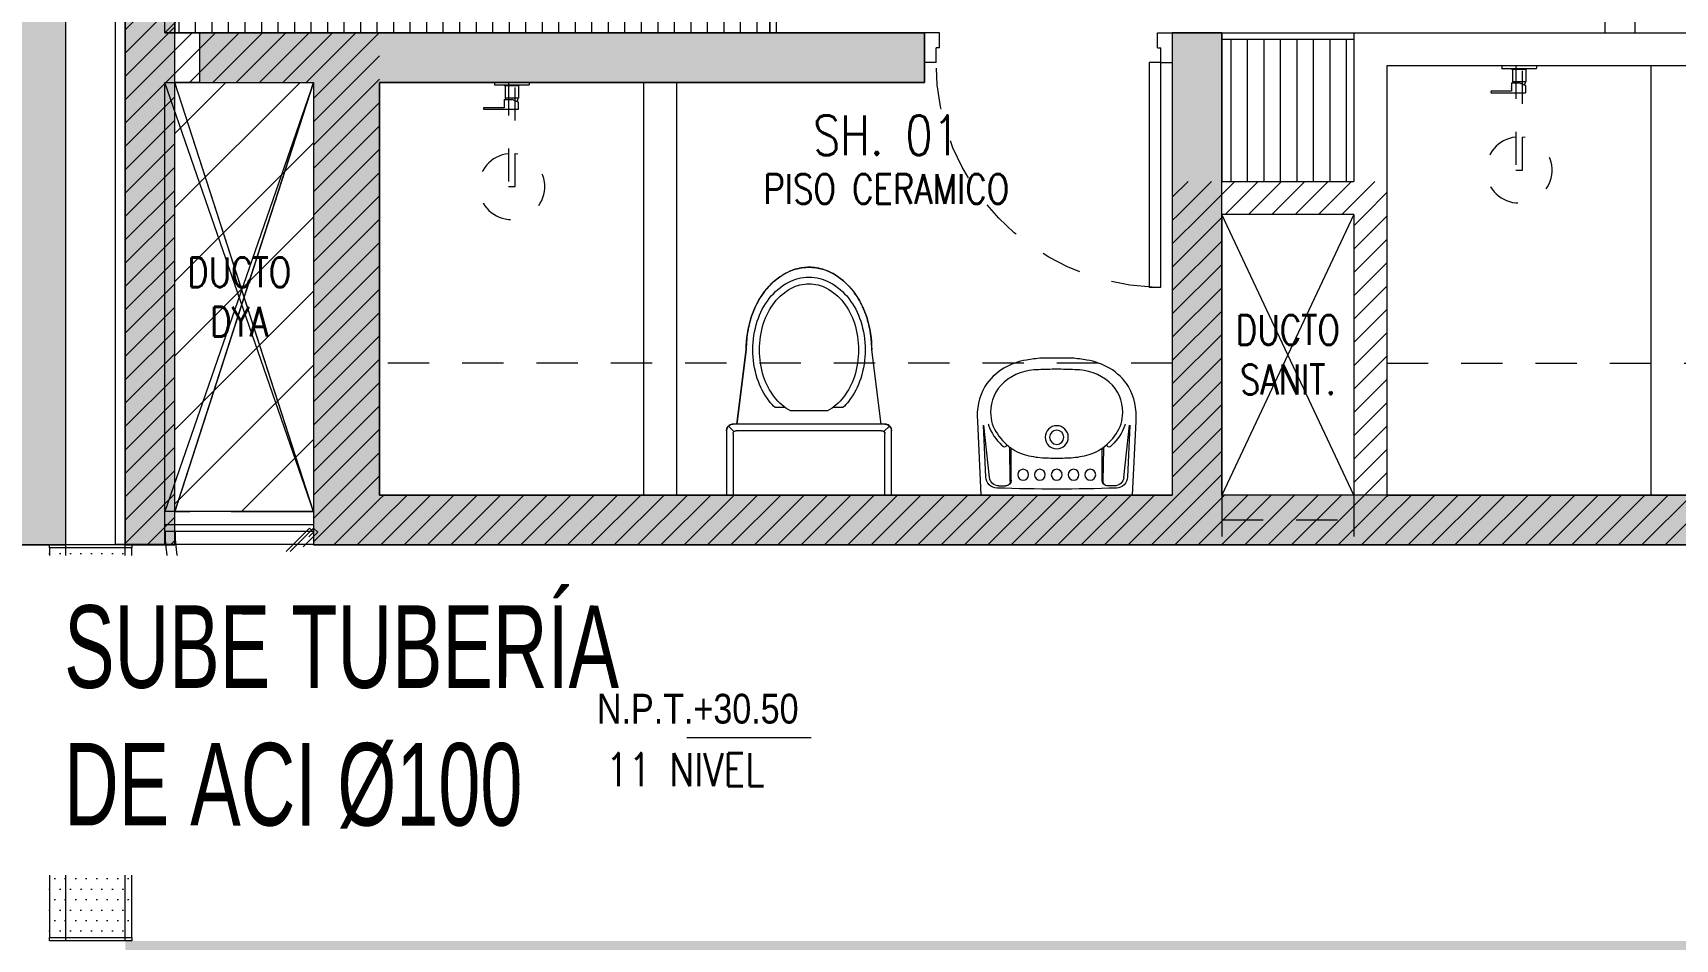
# Model space of a CAD drawing. Header units: millimetres. Extents: x 3765 to 3833, y 1327 to 1657.
# Drawn here: x 3795.222 to 3800.195, y 1438.068 to 1440.813 of the extents above; entities that cross this region are included whole.
import ezdxf
from ezdxf import colors
from ezdxf.entities.mleader import LeaderData, LeaderLine
from ezdxf.enums import TextEntityAlignment as Align
from ezdxf.math import Vec2, Vec3

# ---------------------------------------------------------------- set-up
doc = ezdxf.new("R2010")
doc.units = ezdxf.units.MM
for name, pattern in [('HIDDEN', [0.375, 0.25, -0.125]), ('HIDDEN2', [0.1875, 0.125, -0.0625]), ('X-REF_DP_Arquitectura$0$HIDDEN', [0.375, 0.25, -0.125])]:
    doc.linetypes.add(name, pattern=pattern)
doc.layers.get('0').update_dxf_attribs({"color": 251, "lineweight": 9})
for name, color, linetype, lineweight in [('000 SOS 911 TEXTOS ACI', 7, 'Continuous', 9), ('A-HATCH', 251, 'Continuous', 13), ('A-LINEAS', 251, 'Continuous', 13), ('A-MOBILIARIO', 251, 'Continuous', 13), ('A-MURO BAJO', 251, 'Continuous', 13), ('A-MUROS', 251, 'Continuous', 13), ('A-NIVELES-NPT', 251, 'Continuous', 13), ('A-PROYECCIONES', 251, 'HIDDEN2', 13), ('A-PROYECCIONES INT.', 251, 'HIDDEN2', 13), ('A-SANITARIOS', 251, 'Continuous', 13), ('A-TEXTO-ACABADO PISO', 251, 'Continuous', 13), ('A-TEXTO-AMBIENTE', 251, 'Continuous', 13), ('A_20_Estructuras', 251, 'Continuous', 13), ('A_50_TextoAmbiente', 251, 'Continuous', 13), ('A_50_TextoIndicaciones', 251, 'Continuous', 13), ('A_50_Vigas', 251, 'X-REF_DP_Arquitectura$0$HIDDEN', 13), ('A_60_HatchEstructuras', 251, 'Continuous', 13), ('AREA MODIF', 251, 'Continuous', 13), ('DLP_MOBILIARIO FIJO', 251, 'Continuous', 13), ('MURO CF 120', 251, 'Continuous', 13), ('MURO CF 60', 251, 'Continuous', 13)]:
    doc.layers.add(name, color=color, linetype=linetype, lineweight=lineweight)
doc.styles.add('PIPE', font='ARIALN.TTF', dxfattribs={"width": 0.8})
doc.styles.add('R80', font='ARIALN.TTF', dxfattribs={"height": 2.03})
doc.styles.add('ROMANS', font='romans.shx', dxfattribs={"width": 0.8})
pattern_1 = [(45, (-21.67, -43.67528), (-0.03535534, 0.03535534), [])]

# ---------------------------------------------------------------- blocks, each defined once
blk = doc.blocks.new('EF-TP')
at = {"layer": 'A_60_HatchEstructuras'}
h = blk.add_hatch(color=256, dxfattribs=at)
h.dxf.hatch_style = 1
h.paths.add_polyline_path([(23.55, -2.625), (21.7, -2.625), (21.7, -0.475), (20.85, -0.475), (20.85, -0.625), (21.55, -0.625), (21.55, -6.325), (23.55, -6.325), (23.55, -6.175), (21.7, -6.175), (21.7, -2.775), (23.55, -2.775)])
h.paths.add_polyline_path([(25.5, -2.625), (25.35, -2.625), (25.35, -6.325), (25.5, -6.325)])
h.paths.add_polyline_path([(25.83, -0.625), (26.5, -0.625), (26.5, -0.475), (25.68, -0.475), (25.68, -6.325), (25.83, -6.325)])
h = blk.add_hatch(color=256, dxfattribs=at)
h.dxf.hatch_style = 1
h.paths.add_polyline_path([(25.88, -7.675), (28.4, -7.675), (28.4, -9.075), (28.55, -9.075), (28.55, -7.675), (31.9, -7.675), (31.9, -9.075), (32.1, -9.075), (32.1, -7.675), (35.65, -7.675), (35.65, -7.525), (25.68, -7.525), (25.68, -9.075), (27.65, -9.075), (27.65, -8.925), (25.88, -8.925)])
h.paths.add_polyline_path([(28.1, -4.775), (25.905, -4.775), (25.905, -4.925), (26.25, -4.925), (26.25, -6.325), (35.65, -6.325), (35.65, -6.175), (32.1, -6.175), (32.1, -4.775), (31.9, -4.775), (31.9, -6.175), (29, -6.175), (29, -4.775), (28.85, -4.775), (28.85, -6.175), (26.45, -6.175), (26.45, -4.925), (28.1, -4.925)])
blk.add_lwpolyline([(25.905, -4.925), (25.83, -4.925)])
at = {"elevation": 0}
for points in [[(25.83, -6.225), (26.25, -4.925)], [(26.25, -6.225), (25.83, -4.925)]]:
    blk.add_lwpolyline(points, dxfattribs=at)
at = {"layer": 'A_20_Estructuras', "linetype": 'HIDDEN', "ltscale": 0.5}
for p, q in [((29, -6.175, 0), (29, -6.325, 0)), ((29.4, -6.175, 0), (29.4, -6.325, 0))]:
    blk.add_line(p, q, dxfattribs=at)
at = {"layer": 'A_20_Estructuras'}
for points in [[(25.83, -0.625), (26.5, -0.625), (26.5, -0.475), (25.68, -0.475), (25.68, -6.325), (25.83, -6.325)], [(25.5, -2.625), (25.35, -2.625), (25.35, -6.325), (25.5, -6.325)], [(28.1, -4.775), (25.905, -4.775), (25.905, -4.925), (26.25, -4.925), (26.25, -6.325), (35.65, -6.325), (35.65, -6.175), (32.1, -6.175), (32.1, -4.775), (31.9, -4.775), (31.9, -6.175), (29, -6.175), (29, -4.775), (28.85, -4.775), (28.85, -6.175), (26.45, -6.175), (26.45, -4.925), (28.1, -4.925)]]:
    blk.add_lwpolyline(points, close=True, dxfattribs=at)
at = {"layer": 'A_20_Estructuras', "linetype": 'HIDDEN', "ltscale": 0.5, "elevation": 0}
blk.add_lwpolyline([(29, -6.25), (29.4, -6.25)], dxfattribs=at)
at = {"layer": 'A_50_Vigas'}
blk.add_line((26.25, -6.225, 0), (25.83, -6.225, 0), dxfattribs=at)
at = {"layer": 'A_50_Vigas', "elevation": 0}
for points in [[(29.4, -5.325), (29, -5.325)], [(29.4, -5.325), (29.4, -6.175)]]:
    blk.add_lwpolyline(points, dxfattribs=at)
at = {"layer": 'A_50_Vigas'}
for points in [[(25.5, -7.525), (25.5, -6.325)], [(25.68, -7.525), (25.68, -6.325)]]:
    blk.add_lwpolyline(points, dxfattribs=at)
blk = doc.blocks.new('TEXTO AMBIENTES PT')
at = {"layer": 'A-TEXTO-ACABADO PISO', "insert": (27.9841, -5.2026), "char_height": 0.09, "attachment_point": 2, "style": 'ROMANS'}
blk.add_mtext_dynamic_manual_height_columns('PISO CERAMICO', width=1.20225, gutter_width=12.5, heights=[0], dxfattribs=at)
at = {"layer": 'A-TEXTO-AMBIENTE', "style": 'ROMANS', "width": 0.8}
blk.add_text('SH. 01', height=0.12, dxfattribs=at).set_placement((27.9842, -5.1452), align=Align.CENTER)
blk = doc.blocks.new('TEXTO DUCTOS PT')
at = {"layer": 'A_50_TextoIndicaciones', "char_height": 0.09, "width": 0.4157, "attachment_point": 5, "style": 'ROMANS'}
for s, insert in [('\\pxsm1,t16;DUCTO DYA', (26.025, -5.575)), ('\\pxsm1,t16;DUCTO SANIT.', (29.2, -5.75, 0))]:
    blk.add_mtext(s, dxfattribs=dict(at, insert=insert))
blk = doc.blocks.new('SIM NIVEL PLANTA')
at = {"linetype": 'Continuous'}
h = blk.add_hatch(dxfattribs=at)
h.set_pattern_fill('_USER', color=0, scale=0.089997, angle=45, style=0, pattern_type=0)
h.set_pattern_definition([(45, (31854.49523, 23864.84028), (-0.06363728001, 0.06363728001), [])])
h.paths.add_polyline_path([(-17.329, 0), (-15.979, 0, 0.409209), (-17.329, 1.327)])
h.paths.add_polyline_path([(-18.679, 0, 0.004279), (-18.679, -0.023, 0.414214), (-17.329, -1.373), (-17.329, 0)])
at = {"color": 0}
for p, q in [((-17.329, -3.577), (-17.329, 3.344)), ((-2, 0), (-20, 0))]:
    blk.add_line(p, q, dxfattribs=at)
at = {"color": 0, "linetype": 'Continuous'}
blk.add_circle((-17.329, -0.023), 1.35, dxfattribs=at)
at = {"color": 0, "style": 'R80'}
blk.add_attdef('N.P.T.+0.00', text='', height=1.8, dxfattribs=at).set_placement((-8.871, 1.774), align=Align.MIDDLE_CENTER)
blk = doc.blocks.new('NIVELES')
at = {"layer": 'A-NIVELES-NPT'}
ref = blk.add_blockref('SIM NIVEL PLANTA', (2.2065, -56.4363, 0), dxfattribs=dict(at, xscale=0.05, yscale=0.05, zscale=0.05))
ref.add_attrib('N.P.T.+0.00', 'N.P.T.+30.50', dxfattribs={"layer": '0', "height": 0.09, "style": 'R80'}).set_placement((1.7629, -56.3476, 0), align=Align.MIDDLE_CENTER)
at = {"layer": 'A-NIVELES-NPT', "style": 'ROMANS', "width": 0.8}
blk.add_text('11 NIVEL', height=0.1, rotation=360, dxfattribs=at).set_placement((1.4848, -56.582, 0))
blk = doc.blocks.new('*U195')
at = {"linetype": 'HIDDEN', "ltscale": 0.2}
for p, q in [((0.2968, 0.2968), (0, 0)), ((0.0127, -0.0127), (0.309, 0.2835)), ((0, 0), (0.0127, -0.0127))]:
    blk.add_line(p, q, dxfattribs=at)
blk.add_arc((0, 0), 0.4195, 0, 45, dxfattribs=at)
blk = doc.blocks.new('pisos superiores')
at = {"layer": 'A-LINEAS'}
for p, q in [((0.65, -4.45, 0), (0.23, -5.75, 0)), ((0.65, -5.75, 0), (0.23, -4.45, 0))]:
    blk.add_line(p, q, dxfattribs=at)
at = {"layer": 'A-MOBILIARIO'}
for p, q in [((0.65, -5.79, 0), (0.23, -5.79, 0)), ((0.65, -5.81, 0), (0.23, -5.81, 0))]:
    blk.add_line(p, q, dxfattribs=at)
at = {"layer": 'A-MURO BAJO'}
for p, q in [((0.65, -5.75, 0), (0.23, -5.75, 0)), ((0.65, -5.85, 0), (0.23, -5.85, 0))]:
    blk.add_line(p, q, dxfattribs=at)
at = {"layer": 'A-MUROS'}
blk.add_lwpolyline([(0.23, -5.85), (0.08, -5.85), (0.08, 0), (0.9, 0), (0.9, -0.15), (0.23, -0.15), (0.23, -4.3), (2.5, -4.3)], dxfattribs=at)
at = {"layer": 'A-MUROS', "elevation": 0}
blk.add_lwpolyline([(0.23, -5.85), (0.23, -4.45), (0.65, -4.45), (0.65, -5.85), (0.7, -5.85)], dxfattribs=at)
at = {"layer": 'A-PROYECCIONES INT.', "ltscale": 0.25, "rotation": 180}
blk.add_blockref('*U195', (0.65, -5.8127, 0), dxfattribs=at)
blk = doc.blocks.new('TORRE F HATCH CORTAFUEGO')
at = {"layer": 'AREA MODIF'}
h = blk.add_hatch(dxfattribs=at)
h.set_pattern_fill('ANSI31', color=8, scale=0.05, style=0)
h.set_pattern_definition([(45, (-48.7, -47.2), (-0.1122532, 0.1122532), [])])
h.paths.add_polyline_path([(-26.25, -41.075), (-25.8, -41.075), (-25.8, -42.375), (-26.25, -42.375)])
h.paths.add_polyline_path([(-21.1, -42.375), (-21.52, -42.375), (-21.52, -41.075), (-21.1, -41.075)])
at = {"layer": 'MURO CF 60'}
h = blk.add_hatch(dxfattribs=at)
h.set_pattern_fill('_USER', color=8, scale=0.05, angle=45, pattern_type=0)
h.set_pattern_definition(pattern_1)
h.paths.add_polyline_path([(-21.67, -42.475), (-21.52, -42.475), (-21.52, -36.625), (-21.67, -36.625)])
h = blk.add_hatch(dxfattribs=at)
h.set_pattern_fill('_USER', color=8, scale=0.05, angle=45, pattern_type=0)
h.set_pattern_definition(pattern_1)
h.paths.add_polyline_path([(-21.5199, -41.075), (-21.1, -41.075), (-21.1, -40.925), (-21.5199, -40.925)])
h = blk.add_hatch(dxfattribs=at)
h.set_pattern_fill('_USER', color=8, scale=0.05, angle=45, pattern_type=0)
h.set_pattern_definition(pattern_1)
h.paths.add_polyline_path([(-21.1, -40.925), (-20.9, -40.925), (-20.9, -42.475), (-21.1, -42.475)])
h = blk.add_hatch(dxfattribs=at)
h.set_pattern_fill('_USER', color=8, scale=0.05, angle=45, pattern_type=0)
h.set_pattern_definition(pattern_1)
h.paths.add_polyline_path([(-18.5, -41.475), (-17.85, -41.475), (-17.85, -41.375), (-18.5, -41.375)])
h = blk.add_hatch(dxfattribs=at)
h.set_pattern_fill('_USER', color=8, scale=0.05, angle=45, pattern_type=0)
h.set_pattern_definition(pattern_1)
h.paths.add_polyline_path([(-18.35, -41.475), (-18.5, -41.475), (-18.5, -42.325), (-18.35, -42.325)])
h = blk.add_hatch(dxfattribs=at)
h.set_pattern_fill('_USER', color=8, scale=0.05, angle=45, pattern_type=0)
h.set_pattern_definition(pattern_1)
h.paths.add_polyline_path([(-17.95, -41.475), (-17.85, -41.475), (-17.85, -42.475), (-17.95, -42.475)])
h = blk.add_hatch(dxfattribs=at)
h.set_pattern_fill('_USER', color=8, scale=0.05, angle=45, pattern_type=0)
h.set_pattern_definition(pattern_1)
h.paths.add_polyline_path([(-20.9, -42.325), (-17.95, -42.325), (-17.95, -42.475), (-20.9, -42.475)])
h = blk.add_hatch(dxfattribs=at)
h.set_pattern_fill('_USER', color=8, scale=0.05, angle=45, pattern_type=0)
h.set_pattern_definition(pattern_1)
h.paths.add_polyline_path([(-17.85, -42.475), (-11.7, -42.475), (-11.7, -42.325), (-17.85, -42.325)])
blk = doc.blocks.new('*U86')
for p, q in [((0.01, 0.855), (0.01, 0.9)), ((0.1, 0.865), (0.1, 0.9)), ((0.055, 0.855), (0.01, 0.855)), ((0.1, 0.865), (0.055, 0.865)), ((0.055, 0.855), (0.055, 0.865)), ((0.055, 0.045), (0.01, 0.045)), ((0.01, 0.045), (0.01, 0)), ((0.055, 0.045), (0.055, 0.035)), ((0.1, 0.035), (0.055, 0.035)), ((0.1, 0.035), (0.1, 0))]:
    blk.add_line(p, q)
blk.add_lwpolyline([(0.93, 0.07), (0.93, 0.035), (0.1, 0.035), (0.1, 0.07)], close=True)
at = {"color": 7, "linetype": 'HIDDEN2'}
blk.add_arc((0.0995, 0.0339), 0.8311, 2.2301, 89.9672, dxfattribs=at)
blk = doc.blocks.new('ducha marsano')
at = {"linetype": 'HIDDEN2', "ltscale": 0.5, "extrusion": (-4.9425e-10, -7.91123e-10, -1)}
for p, q in [((-0.01, 0), (0.01, 0)), ((0.01, 0), (0.01, -0.3155)), ((-0.01, -0.3155), (-0.01, 0)), ((-0.0205, -0.08), (-0.0205, -0.0601)), ((0.021, -0.0815), (-0.019, -0.0815)), ((-0.0155, -0.058), (-0.0157, -0.058)), ((0.0225, -0.0515), (-0.0001, -0.0515)), ((0.025, -0.0815), (0.021, -0.0815)), ((0.0225, -0.0515), (0.0225, -0.0627)), ((0.0225, -0.0682), (0.0225, -0.077)), ((0.0225, -0.077), (0.025, -0.077)), ((0.025, -0.077), (0.0771, -0.077)), ((0.0771, -0.0815), (0.025, -0.0815)), ((0.0771, -0.077), (0.0816, -0.077)), ((0.0816, -0.0815), (0.0771, -0.0815)), ((0.0816, -0.077), (0.082, -0.077)), ((0.082, -0.0815), (0.0816, -0.0815)), ((0.082, -0.077), (0.084, -0.077)), ((0.084, -0.0815), (0.082, -0.0815)), ((0.0855, -0.0785), (0.0855, -0.08)), ((0.01, -0.3155), (-0.01, -0.3155))]:
    blk.add_line(p, q, dxfattribs=at)
for centre, radius, start, end in [((-0.0004, -0.0462), 0.02, 323.9581, 354.9298), ((0.0004, -0.0462), 0.02, 185.0702, 195.2705), ((0.019, -0.08), 0.0015, 270, 360), ((-0.084, -0.0785), 0.0015, 90, 180), ((-0.084, -0.08), 0.0015, 180, 270), ((0, -0.3155), 0.1, 95.7392, 84.2608)]:
    blk.add_arc(centre, radius, start, end, dxfattribs=at)
at = {"linetype": 'HIDDEN2', "ltscale": 0.5, "extrusion": (-4.94252e-10, -7.91124e-10, -1)}
blk.add_ellipse((0, -0.0515), major_axis=(-0.0225, -0.0095), ratio=0.001448, start_param=0.425436, end_param=1.567366, dxfattribs=at)
at = {"linetype": 'HIDDEN2', "ltscale": 0.5}
for points, degree in [([(-0.0305, 0), (0, 0), (0.0305, 0)], 2), ([(0.0305, 0), (0.0415, 0), (0.0525, 0)], 2), ([(0.0525, 0), (0.0525, -0.0038), (0.0525, -0.0075)], 2), ([(-0.0525, 0), (-0.0525, -0.0038), (-0.0525, -0.0075)], 2), ([(-0.0525, 0), (-0.0415, 0), (-0.0305, 0)], 2), ([(-0.0525, -0.0075), (-0.0525, -0.0075), (-0.0525, -0.0075)], 2), ([(0.0305, -0.008), (0, -0.008), (-0.0305, -0.008)], 2), ([(-0.0215, -0.008), (-0.0215, -0.0093), (-0.0215, -0.0105)], 2), ([(-0.021, -0.011), (-0.007, -0.011), (0.007, -0.011), (0.021, -0.011)], 3), ([(-0.02, -0.011), (-0.02, -0.0294), (-0.02, -0.0477)], 2), ([(-0.0197, -0.048), (0, -0.048), (0.0197, -0.048)], 2), ([(0.02, -0.011), (0.02, -0.0294), (0.02, -0.0477)], 2), ([(0.0215, -0.008), (0.0215, -0.0093), (0.0215, -0.0105)], 2)]:
    blk.add_open_spline(points, degree=degree, dxfattribs=at)
for points, weights in [([(-0.0525, -0.0075), (-0.0525, -0.0075), (-0.0525, -0.0075)], [1, 0.990847086912, 0.982266230892]), ([(-0.052, -0.008), (-0.0525, -0.008), (-0.0525, -0.0075)], [1, 0.707106781193, 1]), ([(-0.0215, -0.0105), (-0.0215, -0.011), (-0.021, -0.011)], [1, 0.70710678154, 1]), ([(-0.02, -0.0477), (-0.02, -0.048), (-0.0197, -0.048)], [1, 0.707106780138, 1]), ([(0.02, -0.0477), (0.02, -0.048), (0.0197, -0.048)], [1, 0.707106779703, 1]), ([(0.0211, -0.011), (0.0211, -0.011), (0.021, -0.011)], [1, 0.992411795776, 1]), ([(0.052, -0.008), (0.0521, -0.008), (0.0521, -0.008)], [1, 0.992411795771, 1])]:
    blk.add_rational_spline(points, weights, degree=2, dxfattribs=at)
for points, knots in [([(-0.0305, -0.008), (-0.0332, -0.008), (-0.0374, -0.008), (-0.0424, -0.008), (-0.0458, -0.008), (-0.0486, -0.008), (-0.0512, -0.008), (-0.052, -0.008), (-0.052, -0.008)], [0, 0, 0, 0, 8.104572, 12.495263, 16.885954, 21.276645, 25.667336, 33.771908, 33.771908, 33.771908, 33.771908]), ([(0.052, -0.008), (0.052, -0.008), (0.0512, -0.008), (0.0486, -0.008), (0.0458, -0.008), (0.0424, -0.008), (0.0374, -0.008), (0.0332, -0.008), (0.0305, -0.008)], [0, 0, 0, 0, 8.104572, 12.495263, 16.885954, 21.276645, 25.667336, 33.771908, 33.771908, 33.771908, 33.771908]), ([(0.0225, -0.0682), (0.0225, -0.0682), (0.0225, -0.0682), (0.0225, -0.0679), (0.0224, -0.0677), (0.0224, -0.0672), (0.0224, -0.0669), (0.0223, -0.0662), (0.0223, -0.0658), (0.0223, -0.0652), (0.0223, -0.0648), (0.0224, -0.0641), (0.0224, -0.0638), (0.0224, -0.0633), (0.0225, -0.0631), (0.0225, -0.0628), (0.0225, -0.0627), (0.0225, -0.0627)], [0.4148436, 0.4148436, 0.4148436, 0.4148436, 0.5185541, 0.5185541, 0.6222645, 0.6222645, 0.7259759, 0.7259759, 0.8296873, 0.8296873, 0.9333987, 0.9333987, 1.03711, 1.03711, 1.1408205, 1.1408205, 1.2445309, 1.2445309, 1.2445309, 1.2445309])]:
    blk.add_open_spline(points, degree=3, knots=knots, dxfattribs=at)
for points, weights, degree, knots in [([(0.0211, -0.011), (0.0211, -0.011), (0.0211, -0.011), (0.0211, -0.011), (0.0214, -0.0109), (0.0215, -0.0107), (0.0215, -0.0105)], [0.918641037743, 0.918640949346, 0.918640860949, 0.918640772552, 0.789223156395, 0.789223156395, 0.918640772552], 3, [0.1238988, 0.1238988, 0.1238988, 0.1238988, 0.1238993, 0.1238993, 0.1238993, 0.78603, 0.78603, 0.78603, 0.78603]), ([(0.0521, -0.008), (0.0521, -0.008), (0.0521, -0.008), (0.0525, -0.0079), (0.0525, -0.0075)], [0.918641037749, 0.918640905153, 0.918640772558, 0.724517853988, 0.918640772558], 2, [0.1238988, 0.1238988, 0.1238988, 0.1238993, 0.1238993, 0.7860311, 0.7860311, 0.7860311])]:
    blk.add_rational_spline(points, weights, degree=degree, knots=knots, dxfattribs=at)
blk = doc.blocks.new('*U109')
for p, q in [((0.01, 0.705), (0.01, 0.75)), ((0.1, 0.715), (0.1, 0.75)), ((0.055, 0.705), (0.01, 0.705)), ((0.1, 0.715), (0.055, 0.715)), ((0.055, 0.705), (0.055, 0.715)), ((0.055, 0.045), (0.01, 0.045)), ((0.01, 0.045), (0.01, 0)), ((0.055, 0.045), (0.055, 0.035)), ((0.1, 0.035), (0.055, 0.035)), ((0.1, 0.035), (0.1, 0))]:
    blk.add_line(p, q)
blk.add_lwpolyline([(0.78, 0.07), (0.78, 0.035), (0.1, 0.035), (0.1, 0.07)], close=True)
at = {"color": 7, "linetype": 'HIDDEN2'}
blk.add_arc((0.0996, 0.0341), 0.6809, 2.2301, 89.9672, dxfattribs=at)
blk = doc.blocks.new('SIFON JET_PLANTA')
at = {"extrusion": (-2.64698e-23, 6.61744e-24, -1)}
for p, q in [((-0.2055, 0.247, 0), (-0.2007, 0.2492, 0)), ((-0.2007, 0.2492, 0), (-0.195, 0.25, 0)), ((-0.195, 0.25, 0), (-0.195, 0.25, 0)), ((-0.195, 0.25, 0), (-0.1605, 0.25, 0)), ((-0.1605, 0.25, 0), (-0.0975, 0.25, 0)), ((-0.0975, 0.25, 0), (-0.0323, 0.25, 0)), ((-0.0323, 0.25, 0), (0, 0.25, 0)), ((0, 0.25, 0), (0, -0.25, 0)), ((-0.4322, 0.191, 0), (-0.215, 0.2181, 0)), ((-0.215, 0.2278, 0), (-0.2149, 0.2323, 0)), ((-0.215, 0.2234, 0), (-0.215, 0.2278, 0)), ((-0.215, 0.2181, 0), (-0.215, 0.2234, 0)), ((-0.2149, 0.2323, 0), (-0.2142, 0.2356, 0)), ((-0.2142, 0.2356, 0), (-0.2129, 0.239, 0)), ((-0.2129, 0.239, 0), (-0.211, 0.2419, 0)), ((-0.211, 0.2419, 0), (-0.2091, 0.2441, 0)), ((-0.2091, 0.2441, 0), (-0.2077, 0.2455, 0)), ((-0.2077, 0.2455, 0), (-0.2055, 0.247, 0)), ((-0.5963, 0.1484, 0), (-0.5908, 0.1517, 0)), ((-0.5908, 0.1517, 0), (-0.5862, 0.1543, 0)), ((-0.5862, 0.1543, 0), (-0.5794, 0.158, 0)), ((-0.5794, 0.158, 0), (-0.5693, 0.1629, 0)), ((-0.5693, 0.1629, 0), (-0.5517, 0.1703, 0)), ((-0.5517, 0.1703, 0), (-0.5465, 0.1722, 0)), ((-0.5465, 0.1722, 0), (-0.5385, 0.1749, 0)), ((-0.5385, 0.1749, 0), (-0.5346, 0.176, 0)), ((-0.5346, 0.176, 0), (-0.5265, 0.1784, 0)), ((-0.5265, 0.1784, 0), (-0.5216, 0.1797, 0)), ((-0.5216, 0.1797, 0), (-0.5148, 0.1813, 0)), ((-0.5148, 0.1813, 0), (-0.5079, 0.1829, 0)), ((-0.5079, 0.1829, 0), (-0.5016, 0.1842, 0)), ((-0.5016, 0.1842, 0), (-0.4865, 0.1867, 0)), ((-0.4865, 0.1867, 0), (-0.4763, 0.188, 0)), ((-0.4763, 0.188, 0), (-0.4726, 0.1884, 0)), ((-0.4726, 0.1884, 0), (-0.4636, 0.1892, 0)), ((-0.4636, 0.1892, 0), (-0.4549, 0.1897, 0)), ((-0.4549, 0.1897, 0), (-0.449, 0.1899, 0)), ((-0.449, 0.1899, 0), (-0.44, 0.19, 0)), ((-0.44, 0.19, 0), (-0.4322, 0.191, 0)), ((-0.6534, 0.0984, 0), (-0.6503, 0.1023, 0)), ((-0.6503, 0.1023, 0), (-0.6453, 0.108, 0)), ((-0.6453, 0.108, 0), (-0.6386, 0.1152, 0)), ((-0.6386, 0.1152, 0), (-0.6326, 0.121, 0)), ((-0.6326, 0.121, 0), (-0.6299, 0.1235, 0)), ((-0.6299, 0.1235, 0), (-0.6251, 0.1276, 0)), ((-0.6251, 0.1276, 0), (-0.6206, 0.1314, 0)), ((-0.6206, 0.1314, 0), (-0.6168, 0.1344, 0)), ((-0.6168, 0.1344, 0), (-0.6106, 0.1389, 0)), ((-0.6106, 0.1389, 0), (-0.6061, 0.142, 0)), ((-0.6061, 0.142, 0), (-0.6, 0.1461, 0)), ((-0.6, 0.1461, 0), (-0.5963, 0.1484, 0)), ((-0.6819, 0.048, 0), (-0.6804, 0.0521, 0)), ((-0.6804, 0.0521, 0), (-0.6793, 0.0547, 0)), ((-0.6793, 0.0547, 0), (-0.6779, 0.0582, 0)), ((-0.6779, 0.0582, 0), (-0.6745, 0.0655, 0)), ((-0.6745, 0.0655, 0), (-0.6722, 0.0699, 0)), ((-0.6745, 0.0655, 0), (-0.6745, 0.0655, 0)), ((-0.6722, 0.0699, 0), (-0.6705, 0.0728, 0)), ((-0.6705, 0.0728, 0), (-0.669, 0.0755, 0)), ((-0.669, 0.0755, 0), (-0.6672, 0.0785, 0)), ((-0.6672, 0.0785, 0), (-0.665, 0.082, 0)), ((-0.665, 0.082, 0), (-0.6634, 0.0845, 0)), ((-0.6634, 0.0845, 0), (-0.6611, 0.088, 0)), ((-0.6611, 0.088, 0), (-0.657, 0.0936, 0)), ((-0.657, 0.0936, 0), (-0.6534, 0.0984, 0)), ((-0.657, 0.0936, 0), (-0.657, 0.0936, 0)), ((-0.6534, 0.0984, 0), (-0.6534, 0.0984, 0)), ((-0.69, 0, 0), (-0.6899, 0.0044, 0)), ((-0.6899, 0.0044, 0), (-0.6897, 0.0096, 0)), ((-0.6897, 0.0096, 0), (-0.6893, 0.014, 0)), ((-0.6893, 0.014, 0), (-0.6887, 0.0194, 0)), ((-0.6887, 0.0194, 0), (-0.6881, 0.0236, 0)), ((-0.6881, 0.0236, 0), (-0.6872, 0.0284, 0)), ((-0.6881, 0.0236, 0), (-0.6881, 0.0236, 0)), ((-0.6872, 0.0284, 0), (-0.6867, 0.031, 0)), ((-0.6867, 0.031, 0), (-0.6855, 0.0361, 0)), ((-0.6855, 0.0361, 0), (-0.6838, 0.0421, 0)), ((-0.6855, 0.0361, 0), (-0.6855, 0.0361, 0)), ((-0.6838, 0.0421, 0), (-0.6819, 0.048, 0)), ((-0.6838, 0.0421, 0), (-0.6838, 0.0421, 0)), ((-0.6899, -0.0065, 0), (-0.69, 0, 0)), ((-0.6896, -0.0111, 0), (-0.6899, -0.0065, 0)), ((-0.6891, -0.0164, 0), (-0.6896, -0.0111, 0)), ((-0.6881, -0.0232, 0), (-0.6891, -0.0164, 0)), ((-0.6876, -0.0264, 0), (-0.6881, -0.0232, 0)), ((-0.687, -0.0296, 0), (-0.6876, -0.0264, 0)), ((-0.6864, -0.0321, 0), (-0.687, -0.0296, 0)), ((-0.6855, -0.0361, 0), (-0.6864, -0.0321, 0)), ((-0.6838, -0.0419, 0), (-0.6855, -0.0361, 0)), ((-0.6827, -0.0457, 0), (-0.6838, -0.0419, 0)), ((-0.6814, -0.0492, 0), (-0.6827, -0.0457, 0)), ((-0.6803, -0.0522, 0), (-0.6814, -0.0492, 0)), ((-0.6792, -0.0551, 0), (-0.6803, -0.0522, 0)), ((-0.6779, -0.0581, 0), (-0.6792, -0.0551, 0)), ((-0.677, -0.0602, 0), (-0.6779, -0.0581, 0)), ((-0.6751, -0.0642, 0), (-0.677, -0.0602, 0)), ((-0.6722, -0.0699, 0), (-0.6751, -0.0642, 0)), ((-0.6706, -0.0727, 0), (-0.6722, -0.0699, 0)), ((-0.6679, -0.0774, 0), (-0.6706, -0.0727, 0)), ((-0.6646, -0.0826, 0), (-0.6679, -0.0774, 0)), ((-0.6623, -0.0862, 0), (-0.6646, -0.0826, 0)), ((-0.6599, -0.0897, 0), (-0.6623, -0.0862, 0)), ((-0.6554, -0.0958, 0), (-0.6599, -0.0897, 0)), ((-0.6494, -0.1032, 0), (-0.6554, -0.0958, 0)), ((-0.6458, -0.1074, 0), (-0.6494, -0.1032, 0)), ((-0.64, -0.1137, 0), (-0.6458, -0.1074, 0)), ((-0.6379, -0.1158, 0), (-0.64, -0.1137, 0)), ((-0.6347, -0.119, 0), (-0.6379, -0.1158, 0)), ((-0.6335, -0.1201, 0), (-0.6347, -0.119, 0)), ((-0.6347, -0.119, 0), (-0.6347, -0.119, 0)), ((-0.6318, -0.1217, 0), (-0.6335, -0.1201, 0)), ((-0.6305, -0.123, 0), (-0.6318, -0.1217, 0)), ((-0.6318, -0.1217, 0), (-0.6318, -0.1217, 0)), ((-0.6288, -0.1244, 0), (-0.6305, -0.123, 0)), ((-0.6276, -0.1255, 0), (-0.6288, -0.1244, 0)), ((-0.6262, -0.1268, 0), (-0.6276, -0.1255, 0)), ((-0.6245, -0.1281, 0), (-0.6262, -0.1268, 0)), ((-0.6235, -0.1291, 0), (-0.6245, -0.1281, 0)), ((-0.6245, -0.1281, 0), (-0.6245, -0.1281, 0)), ((-0.6223, -0.13, 0), (-0.6235, -0.1291, 0)), ((-0.6215, -0.1307, 0), (-0.6223, -0.13, 0)), ((-0.6204, -0.1315, 0), (-0.6215, -0.1307, 0)), ((-0.6193, -0.1324, 0), (-0.6204, -0.1315, 0)), ((-0.6179, -0.1335, 0), (-0.6193, -0.1324, 0)), ((-0.6168, -0.1344, 0), (-0.6179, -0.1335, 0)), ((-0.6153, -0.1355, 0), (-0.6168, -0.1344, 0)), ((-0.6142, -0.1363, 0), (-0.6153, -0.1355, 0)), ((-0.612, -0.1379, 0), (-0.6142, -0.1363, 0)), ((-0.6086, -0.1403, 0), (-0.612, -0.1379, 0)), ((-0.607, -0.1415, 0), (-0.6086, -0.1403, 0)), ((-0.6058, -0.1422, 0), (-0.607, -0.1415, 0)), ((-0.6039, -0.1435, 0), (-0.6058, -0.1422, 0)), ((-0.602, -0.1448, 0), (-0.6039, -0.1435, 0)), ((-0.6004, -0.1458, 0), (-0.602, -0.1448, 0)), ((-0.5987, -0.1469, 0), (-0.6004, -0.1458, 0)), ((-0.5964, -0.1483, 0), (-0.5987, -0.1469, 0)), ((-0.595, -0.1492, 0), (-0.5964, -0.1483, 0)), ((-0.5936, -0.15, 0), (-0.595, -0.1492, 0)), ((-0.5918, -0.1511, 0), (-0.5936, -0.15, 0)), ((-0.5896, -0.1524, 0), (-0.5918, -0.1511, 0)), ((-0.5871, -0.1538, 0), (-0.5896, -0.1524, 0)), ((-0.5833, -0.1559, 0), (-0.5871, -0.1538, 0)), ((-0.5781, -0.1587, 0), (-0.5833, -0.1559, 0)), ((-0.5759, -0.1598, 0), (-0.5781, -0.1587, 0)), ((-0.5738, -0.1608, 0), (-0.5759, -0.1598, 0)), ((-0.5702, -0.1625, 0), (-0.5738, -0.1608, 0)), ((-0.5675, -0.1637, 0), (-0.5702, -0.1625, 0)), ((-0.5659, -0.1645, 0), (-0.5675, -0.1637, 0)), ((-0.5644, -0.1652, 0), (-0.5659, -0.1645, 0)), ((-0.5614, -0.1664, 0), (-0.5644, -0.1652, 0)), ((-0.5598, -0.1671, 0), (-0.5614, -0.1664, 0)), ((-0.5568, -0.1683, 0), (-0.5598, -0.1671, 0)), ((-0.5543, -0.1693, 0), (-0.5568, -0.1683, 0)), ((-0.551, -0.1706, 0), (-0.5543, -0.1693, 0)), ((-0.5491, -0.1713, 0), (-0.551, -0.1706, 0)), ((-0.5465, -0.1722, 0), (-0.5491, -0.1713, 0)), ((-0.5449, -0.1728, 0), (-0.5465, -0.1722, 0)), ((-0.5428, -0.1735, 0), (-0.5449, -0.1728, 0)), ((-0.5412, -0.174, 0), (-0.5428, -0.1735, 0)), ((-0.5385, -0.1749, 0), (-0.5412, -0.174, 0)), ((-0.5352, -0.1759, 0), (-0.5385, -0.1749, 0)), ((-0.5385, -0.1749, 0), (-0.5385, -0.1749, 0)), ((-0.5321, -0.1768, 0), (-0.5352, -0.1759, 0)), ((-0.5296, -0.1775, 0), (-0.5321, -0.1768, 0)), ((-0.5267, -0.1783, 0), (-0.5296, -0.1775, 0)), ((-0.5238, -0.1791, 0), (-0.5267, -0.1783, 0)), ((-0.5267, -0.1783, 0), (-0.5267, -0.1783, 0)), ((-0.5217, -0.1796, 0), (-0.5238, -0.1791, 0)), ((-0.5177, -0.1807, 0), (-0.5217, -0.1796, 0)), ((-0.5151, -0.1813, 0), (-0.5177, -0.1807, 0)), ((-0.5118, -0.1821, 0), (-0.5151, -0.1813, 0)), ((-0.5094, -0.1826, 0), (-0.5118, -0.1821, 0)), ((-0.5066, -0.1832, 0), (-0.5094, -0.1826, 0)), ((-0.5022, -0.184, 0), (-0.5066, -0.1832, 0)), ((-0.4974, -0.1849, 0), (-0.5022, -0.184, 0)), ((-0.495, -0.1854, 0), (-0.4974, -0.1849, 0)), ((-0.4974, -0.1849, 0), (-0.4974, -0.1849, 0)), ((-0.4936, -0.1856, 0), (-0.495, -0.1854, 0)), ((-0.4916, -0.1859, 0), (-0.4936, -0.1856, 0)), ((-0.4884, -0.1864, 0), (-0.4916, -0.1859, 0)), ((-0.4862, -0.1867, 0), (-0.4884, -0.1864, 0)), ((-0.4824, -0.1872, 0), (-0.4862, -0.1867, 0)), ((-0.4812, -0.1874, 0), (-0.4824, -0.1872, 0)), ((-0.4785, -0.1877, 0), (-0.4812, -0.1874, 0)), ((-0.4761, -0.188, 0), (-0.4785, -0.1877, 0)), ((-0.4735, -0.1883, 0), (-0.4761, -0.188, 0)), ((-0.4695, -0.1887, 0), (-0.4735, -0.1883, 0)), ((-0.4651, -0.189, 0), (-0.4695, -0.1887, 0)), ((-0.4639, -0.1891, 0), (-0.4651, -0.189, 0)), ((-0.4651, -0.189, 0), (-0.4651, -0.189, 0)), ((-0.4619, -0.1893, 0), (-0.4639, -0.1891, 0)), ((-0.4592, -0.1894, 0), (-0.4619, -0.1893, 0)), ((-0.4568, -0.1896, 0), (-0.4592, -0.1894, 0)), ((-0.455, -0.1897, 0), (-0.4568, -0.1896, 0)), ((-0.4518, -0.1898, 0), (-0.455, -0.1897, 0)), ((-0.449, -0.1899, 0), (-0.4518, -0.1898, 0)), ((-0.4467, -0.1899, 0), (-0.449, -0.1899, 0)), ((-0.4428, -0.19, 0), (-0.4467, -0.1899, 0)), ((-0.44, -0.19, 0), (-0.4428, -0.19, 0)), ((-0.215, -0.2181, 0), (-0.44, -0.19, 0)), ((-0.215, -0.227, 0), (-0.215, -0.2181, 0)), ((-0.215, -0.23, 0), (-0.215, -0.227, 0)), ((-0.2147, -0.2335, 0), (-0.215, -0.23, 0)), ((-0.2138, -0.2369, 0), (-0.2147, -0.2335, 0)), ((-0.2126, -0.2395, 0), (-0.2138, -0.2369, 0)), ((-0.2138, -0.2369, 0), (-0.2138, -0.2369, 0)), ((-0.2108, -0.2423, 0), (-0.2126, -0.2395, 0)), ((-0.2126, -0.2395, 0), (-0.2126, -0.2395, 0)), ((-0.2091, -0.2441, 0), (-0.2108, -0.2423, 0)), ((-0.2108, -0.2423, 0), (-0.2108, -0.2423, 0)), ((-0.2108, -0.2423, 0), (-0.2108, -0.2423, 0)), ((-0.209, -0.244, 0), (-0.2091, -0.2441, 0)), ((-0.2067, -0.2462, 0), (-0.209, -0.244, 0)), ((-0.209, -0.244, 0), (-0.209, -0.244, 0)), ((-0.2029, -0.2484, 0), (-0.2067, -0.2462, 0)), ((-0.2067, -0.2462, 0), (-0.2067, -0.2462, 0)), ((-0.1995, -0.2495, 0), (-0.2029, -0.2484, 0)), ((-0.2029, -0.2484, 0), (-0.2029, -0.2484, 0)), ((-0.195, -0.25, 0), (-0.1995, -0.2495, 0)), ((0, -0.25, 0), (-0.195, -0.25, 0))]:
    blk.add_line(p, q, dxfattribs=at)
for p, q in [((-0.195, 0.25, 0), (0, 0.25, 0)), ((0, 0.25, 0), (0, -0.25, 0)), ((-0.215, 0.2181, 0), (-0.44, 0.19, 0)), ((-0.215, -0.23, 0), (-0.215, 0.23, 0)), ((-0.2091, 0.2441, 0), (-0.1921, 0.2271, 0)), ((-0.195, -0.22, 0), (-0.195, 0.22, 0)), ((-0.185, 0.23, 0), (0, 0.23, 0)), ((-0.265, 0.0718, 0), (-0.265, 0.1028, 0)), ((-0.255, -0.0562, 0), (-0.255, 0.0562, 0)), ((-0.265, -0.1028, 0), (-0.265, -0.0718, 0)), ((-0.215, -0.2181, 0), (-0.44, -0.19, 0)), ((-0.2091, -0.2441, 0), (-0.1921, -0.2271, 0)), ((0, -0.23, 0), (-0.185, -0.23, 0)), ((0, -0.25, 0), (-0.195, -0.25, 0))]:
    blk.add_line(p, q)
at = {"elevation": 0}
for points in [[(-0.265, 0.1028, 0.0362), (-0.2844, 0.1202, 0.08725), (-0.3535, 0.1565, 0.077598), (-0.44, 0.17, 0.077598), (-0.5265, 0.1565, 0.08725), (-0.5956, 0.1202, 0.105601), (-0.6443, 0.0627, 0.12364), (-0.66, 0, 0.12364), (-0.6443, -0.0627, 0.105601), (-0.5956, -0.1202, 0.08725), (-0.5265, -0.1565, 0.077598), (-0.44, -0.17, 0.077598)], [(-0.255, 0.0562, 0.100268), (-0.2967, 0.1044, 0.08725), (-0.3596, 0.1374, 0.077598), (-0.44, 0.15, 0.077598), (-0.5204, 0.1374, 0.08725), (-0.5833, 0.1044, 0.105601), (-0.6266, 0.0532, 0.12364), (-0.64, 0, 0.12364), (-0.6266, -0.0532, 0.105601), (-0.5833, -0.1044, 0.08725), (-0.5204, -0.1374, 0.077598), (-0.44, -0.15, 0.077598)], [(-0.44, -0.15, 0.077598), (-0.3596, -0.1374, 0.08725), (-0.2967, -0.1044, 0.100268), (-0.255, -0.0562, 0.12364)], [(-0.44, -0.17, 0.077598), (-0.3535, -0.1565, 0.08725), (-0.2844, -0.1202, 0.0362), (-0.265, -0.1028, 0.12364)]]:
    blk.add_lwpolyline(points, format="xyb", dxfattribs=at)
for centre, radius, start, end in [((-0.195, 0.23, 0), 0.02, 90, 180), ((-0.185, 0.22, 0), 0.01, 90, 180), ((-0.4613, -0.0702, 0), 0.257, 107.4741, 127.2348), ((-0.44, -0.1379, 0), 0.3279, 90, 107.4741), ((-0.4939, -0.0273, 0), 0.203, 127.2348, 151.4088), ((-0.544, 0, 0), 0.146, 151.4088, 180), ((-0.544, 0, 0), 0.146, 180, 208.5912), ((-0.4939, 0.0273, 0), 0.203, 208.5912, 232.7652), ((-0.4613, 0.0702, 0), 0.257, 232.7652, 252.5259), ((-0.44, 0.1379, 0), 0.3279, 252.5259, 270), ((-0.195, -0.23, 0), 0.02, 180, 270), ((-0.185, -0.22, 0), 0.01, 180, 270)]:
    blk.add_arc(centre, radius, start, end)
blk = doc.blocks.new('BOWL-ITALGRIF_VARADERO_01')
for p, q in [((-0.2032, -0.1971), (-0.2208, -0.038)), ((0.2032, -0.1971), (0.2208, -0.038)), ((-0.1404, -0.2077), (-0.1424, -0.1083)), ((-0.1375, -0.205), (-0.1375, -0.1117)), ((0.1375, -0.205), (0.1375, -0.1117)), ((0.1404, -0.2077), (0.1424, -0.1083)), ((-0.1753, -0.222), (-0.1544, -0.222)), ((0.1753, -0.222), (0.1544, -0.222))]:
    blk.add_line(p, q)
for points in [[(-0.0917, 0.1589, -0.02989), (-0.0456, 0.1646, -0.007822), (0.0456, 0.1646, -0.02989), (0.0918, 0.1589, -0.091737), (0.1601, 0.1343, -0.112496), (0.2175, 0.0792, -0.147885), (0.2402, -0.0257), (0.23, -0.25), (-0.23, -0.25), (-0.2402, -0.0257, -0.147885), (-0.2175, 0.0792, -0.112496), (-0.1601, 0.1343, -0.091737)], [(-0.0496, -0.1363, -0.062677), (-0.1048, -0.1249, -0.110639), (-0.1576, -0.091, -0.120976), (-0.195, -0.0344, -0.061198), (-0.2, 0, -0.21707), (-0.1593, 0.092, -0.174983), (-0.0545, 0.1298, -0.010618), (0, 0.131, -0.010618), (0.0545, 0.1298, -0.174983), (0.1593, 0.092, -0.21707), (0.2, 0, -0.061198), (0.195, -0.0344, -0.120976), (0.1576, -0.091, -0.110639), (0.1048, -0.1249, -0.062677), (0.0496, -0.1363, -0.017583), (0, -0.138, -0.017583)]]:
    blk.add_lwpolyline(points, format="xyb", close=True)
for points in [[(-0.2216, -0.0381), (-0.2145, -0.1954, 0.390823), (-0.1807, -0.2288, 0.017524), (0.1807, -0.2288, 0.390823), (0.2145, -0.1954), (0.2216, -0.0381)], [(-0.2072, -0.035, 0.005), (-0.2064, -0.038, 0.121292), (-0.166, -0.0996, 0.007977), (-0.1624, -0.1031)], [(0.2072, -0.035, -0.005), (0.2064, -0.038, -0.121292), (0.166, -0.0996, -0.007977), (0.1624, -0.1031)]]:
    blk.add_lwpolyline(points, format="xyb")
for centre, radius in [((0, -0.075), 0.035), ((0, -0.075), 0.0215), ((-0.1015, -0.1885), 0.0165), ((-0.051, -0.1885), 0.0165), ((0, -0.1885), 0.0165), ((0.051, -0.1885), 0.0165), ((0.1015, -0.1885), 0.0165)]:
    blk.add_circle(centre, radius)
for centre, radius, start, end in [((-0.1583, -0.0987), 0.006, 226.6431, 46.6431), ((0.1583, -0.0987), 0.006, 133.3569, 313.3569), ((-0.1404, -0.1083), 0.002, 54.3619, 181.1374), ((-0.1355, -0.1117), 0.002, 56.7109, 180), ((0.1048, -0.1249), 9.094947017729287e-16, 0, 217.6714), ((0.1355, -0.1117), 0.002, 0, 123.2891), ((0.1404, -0.1083), 0.002, 358.8626, 125.6381), ((-0.1753, -0.194), 0.028, 186.3111, 270), ((0.1753, -0.194), 0.028, 270, 353.6889), ((-0.1545, -0.205), 0.017, 270, 0), ((-0.1544, -0.208), 0.014, 270, 1.1374), ((0.1545, -0.205), 0.017, 180, 270), ((0.1544, -0.208), 0.014, 178.8626, 270)]:
    blk.add_arc(centre, radius, start, end)
blk = doc.blocks.new('*U44')
at = {"linetype": 'HIDDEN', "ltscale": 0.2}
for p, q in [((0.3271, 0.3271), (0, 0)), ((0.0127, -0.0127), (0.3392, 0.3138)), ((0, 0), (0.0127, -0.0127))]:
    blk.add_line(p, q, dxfattribs=at)
blk.add_arc((0, 0), 0.4623, 0, 45, dxfattribs=at)
blk = doc.blocks.new('DPTO 75.2')
at = {"layer": 'DLP_MOBILIARIO FIJO'}
h = blk.add_hatch(dxfattribs=at)
h.set_pattern_fill('_USER', color=8, scale=0.05, angle=270, pattern_type=0)
h.set_pattern_definition([(270, (-7249.86499, -2426.994796), (0.05, -9e-18), [])])
h.paths.add_polyline_path([(10.75, 1.55), (8.9186, 1.55), (8.9186, 2.13), (10.17, 2.13)])
h = blk.add_hatch(dxfattribs=at)
h.set_pattern_fill('_USER', color=8, scale=0.05, angle=270, pattern_type=0)
h.set_pattern_definition([(270, (7.20001, 1.149994), (0.05, -9e-18), [])])
h.paths.add_polyline_path([(7.55, 1.1), (7.15, 1.1), (7.15, 1.53), (7.55, 1.53)])
at = {"layer": 'A-LINEAS', "color": 8}
for p, q in [((10.3, 1.4, 0), (10.75, 0.1, 0)), ((10.3, 0.1, 0), (10.75, 1.4, 0)), ((7.15, 0.15, 0), (7.55, 1, 0)), ((7.15, 1, 0), (7.55, 0.15, 0))]:
    blk.add_line(p, q, dxfattribs=at)
at = {"layer": 'A-MOBILIARIO', "color": 8}
for p, q in [((10.3, 0.06, 0), (10.75, 0.06, 0)), ((10.3, 0.04, 0), (10.75, 0.04, 0))]:
    blk.add_line(p, q, dxfattribs=at)
at = {"layer": 'A-MURO BAJO', "color": 8}
for p, q in [((6.25, 0.15, 0), (6.25, 1.45, 0)), ((9.2, 0.15, 0), (9.2, 1.4, 0)), ((9.3, 0.15, 0), (9.3, 1.4, 0)), ((10.3, 0.1, 0), (10.75, 0.1, 0)), ((10.3, 0, 0), (10.75, 0, 0))]:
    blk.add_line(p, q, dxfattribs=at)
at = {"layer": 'A-MUROS', "color": 8}
for p, q in [((10.75, 1.55, 0), (10.75, 5.7, 0)), ((7.15, 1.55, 0), (5.4, 1.55, 0)), ((7.15, 1.55, 0), (7.15, 1.1, 0)), ((7.55, 1.55, 0), (7.55, 1.1, 0)), ((7.7, 1.55, 0), (7.55, 1.55, 0)), ((7.7, 1.55, 0), (7.7, 0.15, 0)), ((8.45, 1.55, 0), (8.45, 1.4, 0)), ((8.45, 1.55, 0), (10.75, 1.55, 0)), ((5.4, 1.45, 0), (7.05, 1.45, 0)), ((7.05, 1.45, 0), (7.05, 0.15, 0)), ((8.45, 1.4, 0), (10.1, 1.4, 0)), ((10.1, 1.4, 0), (10.1, 0.15, 0)), ((10.75, 1.4, 0), (10.3, 1.4, 0)), ((10.3, 1.4, 0), (10.3, 0, 0)), ((10.75, 0, 0), (10.75, 1.4, 0)), ((7.55, 1.1, 0), (7.15, 1.1, 0)), ((7.15, 1, 0), (7.15, 0.15, 0)), ((7.15, 1, 0), (7.55, 1, 0)), ((7.55, 1, 0), (7.55, 0.15, 0)), ((7.05, 0.15, 0), (4.65, 0.15, 0)), ((7.15, 0.15, 0), (7.55, 0.15, 0)), ((10.1, 0.15, 0), (7.7, 0.15, 0)), ((10.3, 0, 0), (0.9, 0, 0))]:
    blk.add_line(p, q, dxfattribs=at)
at = {"layer": 'A-PROYECCIONES', "color": 8}
for p, q in [((7.05, 0.55, 0), (4.65, 0.55, 0)), ((7.7, 0.55, 0), (10.1, 0.55, 0))]:
    blk.add_line(p, q, dxfattribs=at)
at = {"layer": 'DLP_MOBILIARIO FIJO', "color": 8, "elevation": 0}
for points in [[(8.9186, 1.55), (8.8986, 1.55), (8.8986, 2.13), (8.9186, 2.13)], [(10.75, 1.55), (8.9186, 1.55), (8.9186, 2.13), (10.17, 2.13)], [(7.15, 1.55), (7.15, 1.53), (7.55, 1.53), (7.55, 1.55)]]:
    blk.add_lwpolyline(points, close=True, dxfattribs=at)
at = {"layer": 'A-MOBILIARIO', "color": 8}
blk.add_blockref('*U86', (6.29, 1.55, 0), dxfattribs=at)
at = {"layer": 'A-MOBILIARIO', "color": 8, "rotation": 270}
blk.add_blockref('*U109', (7.7, 1.56, 0), dxfattribs=at)
at = {"layer": 'A-PROYECCIONES', "color": 8, "ltscale": 0.25, "xscale": -1, "rotation": 180}
blk.add_blockref('*U44', (10.2873, 0.0373, 0), dxfattribs=at)
at = {"layer": 'A-SANITARIOS', "color": 8, "extrusion": (-4.9425e-10, -7.91123e-10, -1), "xscale": -0.9999999999999984, "rotation": 359.9999992996426}
for p in [(-6.65, 1.45, 0), (-9.7, 1.4, 0)]:
    blk.add_blockref('ducha marsano', p, dxfattribs=at)
at = {"layer": 'A-SANITARIOS', "color": 8, "extrusion": (-4.49068e-08, 3.60286e-08, 1), "rotation": 270.000001331223}
blk.add_blockref('SIFON JET_PLANTA', (8.8, 0.15, 0), dxfattribs=at)
at = {"layer": 'A-SANITARIOS', "color": 8}
blk.add_blockref('BOWL-ITALGRIF_VARADERO_01', (8.05, 0.4, 0), dxfattribs=at)
blk = doc.blocks.new('N.01')
at = {"layer": 'A-HATCH'}
h = blk.add_hatch(dxfattribs=at)
h.set_pattern_fill('DOTS', color=256, scale=0.02)
h.set_pattern_definition([(0, (74.125015, 7.025), (0.015875, 0.03175), [0, -0.03175])])
h.paths.add_polyline_path([(4, 5.835), (4.25, 5.835), (4.25, 7.015), (4, 7.015)])
at = {"color": 3, "elevation": 0}
for points in [[(4, 7.025), (4.25, 7.025), (4.25, 7.015), (4, 7.015)], [(4, 5.835), (4.25, 5.835), (4.25, 5.825), (4, 5.825)]]:
    blk.add_lwpolyline(points, close=True, dxfattribs=at)
at = {"elevation": 0}
blk.add_lwpolyline([(4, 5.835), (4.25, 5.835), (4.25, 7.015), (4, 7.015)], close=True, dxfattribs=at)
at = {"layer": 'A-MUROS', "elevation": 0}
blk.add_lwpolyline([(4.35, 7.025), (4.2, 7.025), (4.2, 12.875)], dxfattribs=at)
blk.add_lwpolyline([(3.9, 7.025), (4.05, 7.025), (4.05, 10.725), (3.9, 10.725)], close=True, dxfattribs=at)
blk = doc.blocks.new('TC_PT')
blk.add_blockref('N.01', (22.8, -2.3, 0))
at = {"xscale": -1}
blk.add_blockref('DPTO 75.2', (37.9, 4.725, 0), dxfattribs=at)

msp = doc.modelspace()

# ---------------------------------------------------------------- block references
for name, p in [('NIVELES', (3795.4725, 1495.1136, 0)), ('EF-TP', (3769.8221, 1445.5876))]:
    msp.add_blockref(name, p)
at = {"layer": 'A-MURO BAJO'}
msp.add_blockref('pisos superiores', (3795.4221, 1445.1129), dxfattribs=at)
at = {"layer": 'A_50_TextoAmbiente'}
msp.add_blockref('TEXTO AMBIENTES PT', (3769.8221, 1445.5879), dxfattribs=at)
at = {"layer": 'A_50_TextoIndicaciones'}
msp.add_blockref('TEXTO DUCTOS PT', (3769.8221, 1445.5879), dxfattribs=at)
at = {"layer": 'MURO CF 120', "color": 251}
msp.add_blockref('TORRE F HATCH CORTAFUEGO', (3817.1721, 1481.7379), dxfattribs=at)

# ---------------------------------------------------------------- next in the draw order: block references
msp.add_blockref('TC_PT', (3768.4721, 1434.5379))

# ---------------------------------------------------------------- next in the draw order: leaders
at = {"layer": '000 SOS 911 TEXTOS ACI'}
ml = msp.add_multileader_mtext('Standard', dxfattribs=at)
ml.set_content('{\\H1.66667x;SUBE TUBERÍA DE ACI %%C100 }', color=256, style='PIPE')
ml.set_leader_properties(color=7)
ml.build(insert=Vec2(0, 0))
ml.multileader.update_dxf_attribs({"text_left_attachment_type": 2, "text_right_attachment_type": 2, "dogleg_length": 2, "arrow_head_size": 0.15})
ctx = ml.context
ctx.base_point, ctx.char_height, ctx.arrow_head_size, ctx.landing_gap_size, ctx.plane_origin, ctx.plane_x_axis, ctx.plane_y_axis = Vec3(3795.1669, 1438.7204), 0.15, 0.15, 0.15, Vec3(3801.6608, 1437.9164), Vec3(1, -0.000395), Vec3(0.000395, 1)
ctx.left_attachment, ctx.right_attachment = 2, 2
notes = []
notes.append((ctx, [(1, (1, 1, 0), (3795.0208, 1438.7205), (1, -0.000395), 0.1461, [(0, [(3795.0208, 1437.8799)], 0, [])])]))
ctx.mtext.insert, ctx.mtext.text_direction, ctx.mtext.rotation, ctx.mtext.width, ctx.mtext.defined_height, ctx.mtext.flow_direction = Vec3(3795.317, 1439.0791), Vec3(1, -0.000395), 6.28279, 1.735316, 0.5575, 5
ctx.mtext.has_bg_fill, ctx.mtext.bg_color, ctx.mtext.bg_scale_factor, ctx.mtext.bg_transparency, ctx.mtext.use_window_bg_color = 1, -1073741824, 2, 0, 1
for ctx, leaders in notes:
    for number, flags, end, landing, length, lines in leaders:
        leader = LeaderData()
        leader.index, (leader.has_last_leader_line, leader.has_dogleg_vector, leader.attachment_direction) = number, flags
        leader.last_leader_point, leader.dogleg_vector, leader.dogleg_length = Vec3(end), Vec3(landing), length
        for number, points, colour, breaks in lines:
            line = LeaderLine()
            line.index, line.vertices, line.color, line.breaks = number, Vec3.list(points), colors.encode_raw_color(colour), breaks
            leader.lines.append(line)
        ctx.leaders.append(leader)

doc.saveas('drawing.dxf')
